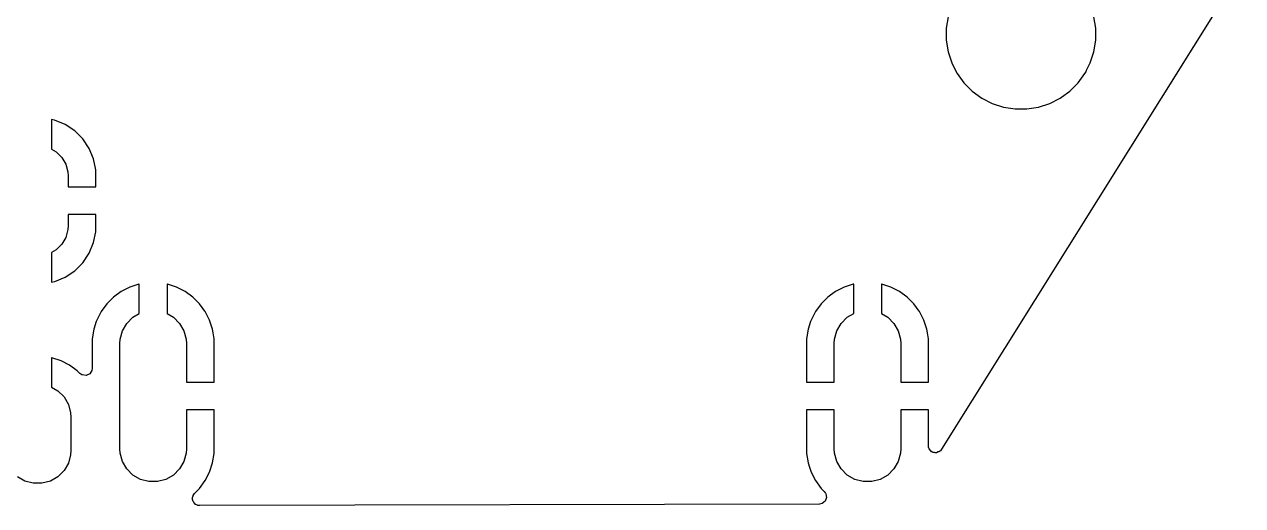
# Model space of a CAD drawing. Header units: millimetres. Extents: x 87.7 to 142.1, y -85.2 to -61.4.
# Drawn here: x 119.9 to 141.9, y -85.12 to -76.42 of the extents above; entities that cross this region are included whole.
import ezdxf

# ---------------------------------------------------------------- set-up
doc = ezdxf.new("R2010")
doc.units = ezdxf.units.MM
doc.layers.add('B.Cu', color=153, linetype='CONTINUOUS', true_color=0x4d7fc4)

msp = doc.modelspace()

# ---------------------------------------------------------------- linework, layer by layer
at = {"layer": 'B.Cu', "linetype": 'CONTINUOUS'}
for p, q in [((141.902059, -75.399353), (136.466611, -84.100701)), ((136.582752, -76.283759), (136.5495, -76.493707)), ((139.2505, -76.493713), (139.217246, -76.283757)), ((136.5495, -76.493707), (136.5495, -76.706291)), ((139.2505, -76.706287), (139.2505, -76.493713)), ((136.5495, -76.706291), (136.582752, -76.916239)), ((139.217246, -76.916243), (139.2505, -76.706287)), ((136.582752, -76.916239), (136.648445, -77.118418)), ((139.151557, -77.118412), (139.217246, -76.916243)), ((136.648445, -77.118418), (136.741532, -77.301111)), ((139.08373, -77.251529), (139.151557, -77.118412)), ((136.741532, -77.301111), (136.744951, -77.30782)), ((136.744951, -77.30782), (136.86989, -77.479786)), ((138.930109, -77.479786), (139.055048, -77.30782)), ((139.055047, -77.30782), (139.055051, -77.307816)), ((139.055048, -77.30782), (139.055047, -77.30782)), ((139.055051, -77.307816), (139.055053, -77.30781)), ((139.055053, -77.30781), (139.075445, -77.279744)), ((139.075445, -77.279744), (139.08373, -77.251529)), ((136.86989, -77.479786), (136.869892, -77.479788)), ((136.869892, -77.479788), (137.020216, -77.630112)), ((137.020216, -77.630112), (137.192169, -77.755042)), ((138.629789, -77.739086), (138.779786, -77.630109)), ((138.779786, -77.630108), (138.779844, -77.630066)), ((138.779786, -77.630109), (138.779786, -77.630108)), ((138.779844, -77.630066), (138.780605, -77.62929)), ((138.780605, -77.62929), (138.930104, -77.479792)), ((138.930104, -77.479792), (138.930106, -77.479788)), ((138.930106, -77.479788), (138.930109, -77.479786)), ((137.192169, -77.755042), (137.192177, -77.755047)), ((137.192177, -77.755047), (137.192179, -77.755048)), ((137.192179, -77.755048), (137.192181, -77.755049)), ((137.192181, -77.755049), (137.192182, -77.75505)), ((137.192182, -77.75505), (137.1922, -77.75506)), ((137.1922, -77.75506), (137.192442, -77.755182)), ((137.192442, -77.755182), (137.381588, -77.851557)), ((137.381588, -77.851557), (137.583757, -77.917246)), ((138.216243, -77.917246), (138.418412, -77.851557)), ((138.418412, -77.851557), (138.607816, -77.755051)), ((138.607816, -77.755051), (138.629789, -77.739086)), ((137.583757, -77.917246), (137.793713, -77.9505)), ((137.793713, -77.9505), (137.793714, -77.9505)), ((137.793714, -77.9505), (138.006286, -77.9505)), ((138.006286, -77.9505), (138.006287, -77.9505)), ((138.006287, -77.9505), (138.216243, -77.917246)), ((120.448261, -78.150345), (120.392, -78.139154)), ((120.392, -78.139154), (120.392, -78.674685)), ((120.448263, -78.150345), (120.448261, -78.150345)), ((120.639363, -78.229502), (120.448263, -78.150345)), ((120.639366, -78.229504), (120.639363, -78.229502)), ((120.639368, -78.229505), (120.639366, -78.229504)), ((120.811335, -78.34441), (120.639368, -78.229505)), ((120.811339, -78.344413), (120.811335, -78.34441)), ((120.811341, -78.344415), (120.811339, -78.344413)), ((120.811344, -78.344417), (120.811341, -78.344415)), ((120.957581, -78.490654), (120.811344, -78.344417)), ((120.957583, -78.490657), (120.957581, -78.490654)), ((120.957586, -78.49066), (120.957583, -78.490657)), ((120.957589, -78.490664), (120.957586, -78.49066)), ((121.072494, -78.662631), (120.957589, -78.490664)), ((120.392, -78.674685), (120.476819, -78.723656)), ((120.476819, -78.723656), (120.578344, -78.825181)), ((121.072499, -78.662641), (121.072494, -78.662631)), ((121.151649, -78.853725), (121.072499, -78.662641)), ((120.578344, -78.825181), (120.650134, -78.949524)), ((120.650134, -78.949524), (120.687295, -79.088211)), ((121.151651, -78.853733), (121.151649, -78.853725)), ((121.151654, -78.853752), (121.151651, -78.853733)), ((121.151656, -78.853757), (121.151654, -78.853752)), ((121.191408, -79.053608), (121.151656, -78.853757)), ((120.687295, -79.088211), (120.692, -79.16)), ((120.692, -79.16), (120.692, -79.36)), ((121.191909, -79.055843), (121.191408, -79.053608)), ((121.192, -79.056581), (121.191909, -79.055843)), ((121.192, -79.36), (121.192, -79.056581)), ((120.692, -79.36), (121.192, -79.36)), ((120.692, -80.06), (120.687295, -80.131789)), ((121.192, -79.86), (120.692, -79.86)), ((120.692, -79.86), (120.692, -80.06)), ((121.192, -80.163418), (121.192, -79.86)), ((120.650134, -80.270476), (120.578344, -80.394819)), ((120.687295, -80.131789), (120.650134, -80.270476)), ((121.151651, -80.366266), (121.190483, -80.171039)), ((121.190483, -80.171039), (121.191204, -80.168318)), ((121.191204, -80.168318), (121.192, -80.163418)), ((120.476819, -80.496344), (120.392, -80.545314)), ((120.578344, -80.394819), (120.476819, -80.496344)), ((121.072499, -80.557358), (121.151649, -80.366274)), ((121.151649, -80.366274), (121.151651, -80.366266)), ((120.392, -80.545314), (120.392, -81.080841)), ((120.811339, -80.875586), (120.957586, -80.729339)), ((120.957586, -80.729339), (120.957589, -80.729335)), ((120.957589, -80.729335), (121.072494, -80.557368)), ((121.072494, -80.557368), (121.072499, -80.557358)), ((120.639368, -80.990494), (120.811335, -80.875589)), ((120.811335, -80.875589), (120.811339, -80.875586)), ((120.392, -81.080842), (120.448274, -81.069649)), ((120.392, -81.080841), (120.392, -81.080842)), ((120.448274, -81.069649), (120.448275, -81.069648)), ((120.448275, -81.069648), (120.448277, -81.069648)), ((120.448277, -81.069648), (120.449772, -81.069135)), ((120.449772, -81.069135), (120.452326, -81.06797)), ((120.452326, -81.06797), (120.639358, -80.990499)), ((120.639358, -80.990499), (120.639368, -80.990494)), ((121.805744, -81.17059), (121.651471, -81.249197)), ((121.970393, -81.117092), (121.805744, -81.17059)), ((121.970406, -81.117088), (121.970393, -81.117092)), ((121.97041, -81.117087), (121.970406, -81.117088)), ((121.970418, -81.117085), (121.97041, -81.117087)), ((121.970422, -81.117084), (121.970418, -81.117085)), ((121.970429, -81.117083), (121.970422, -81.117084)), ((121.977998, -81.115884), (121.970429, -81.117083)), ((121.977999, -81.115884), (121.977998, -81.115884)), ((121.978, -81.115884), (121.977999, -81.115884)), ((121.978, -81.647444), (121.978, -81.115884)), ((122.485581, -81.117085), (122.478, -81.115884)), ((122.478, -81.115884), (122.478, -81.647444)), ((122.485589, -81.117087), (122.485581, -81.117085)), ((122.485599, -81.11709), (122.485589, -81.117087)), ((122.485605, -81.117092), (122.485599, -81.11709)), ((122.650254, -81.17059), (122.485605, -81.117092)), ((122.650257, -81.170591), (122.650254, -81.17059)), ((122.804524, -81.249195), (122.650257, -81.170591)), ((134.705744, -81.17059), (134.551471, -81.249197)), ((134.870393, -81.117092), (134.705744, -81.17059)), ((134.870406, -81.117088), (134.870393, -81.117092)), ((134.87041, -81.117087), (134.870406, -81.117088)), ((134.870418, -81.117085), (134.87041, -81.117087)), ((134.870422, -81.117084), (134.870418, -81.117085)), ((134.870429, -81.117083), (134.870422, -81.117084)), ((134.877998, -81.115884), (134.870429, -81.117083)), ((134.877999, -81.115884), (134.877998, -81.115884)), ((134.878, -81.115884), (134.877999, -81.115884)), ((134.878, -81.647444), (134.878, -81.115884)), ((135.385581, -81.117085), (135.378, -81.115884)), ((135.378, -81.115884), (135.378, -81.647444)), ((135.385589, -81.117087), (135.385581, -81.117085)), ((135.385599, -81.11709), (135.385589, -81.117087)), ((135.385605, -81.117092), (135.385599, -81.11709)), ((135.550254, -81.17059), (135.385605, -81.117092)), ((135.550257, -81.170591), (135.550254, -81.17059)), ((135.704524, -81.249195), (135.550257, -81.170591)), ((121.511402, -81.350961), (121.388961, -81.473402)), ((121.651471, -81.249197), (121.511402, -81.350961)), ((122.804526, -81.249196), (122.804524, -81.249195)), ((122.804527, -81.249197), (122.804526, -81.249196)), ((122.944596, -81.350961), (122.804527, -81.249197)), ((123.067037, -81.473402), (122.944596, -81.350961)), ((134.411402, -81.350961), (134.288961, -81.473402)), ((134.551471, -81.249197), (134.411402, -81.350961)), ((135.704526, -81.249196), (135.704524, -81.249195)), ((135.704527, -81.249197), (135.704526, -81.249196)), ((135.844596, -81.350961), (135.704527, -81.249197)), ((135.967037, -81.473402), (135.844596, -81.350961)), ((121.287195, -81.613475), (121.208591, -81.767742)), ((121.287197, -81.613471), (121.287195, -81.613475)), ((121.388961, -81.473402), (121.287197, -81.613471)), ((123.162264, -81.604474), (123.067037, -81.473402)), ((123.168804, -81.613475), (123.162264, -81.604474)), ((123.247408, -81.767742), (123.168804, -81.613475)), ((134.187195, -81.613475), (134.108591, -81.767742)), ((134.187197, -81.613471), (134.187195, -81.613475)), ((134.288961, -81.473402), (134.187197, -81.613471)), ((136.062264, -81.604474), (135.967037, -81.473402)), ((136.068804, -81.613475), (136.062264, -81.604474)), ((136.147408, -81.767742), (136.068804, -81.613475)), ((121.201229, -81.7904), (121.155084, -81.932414)), ((121.208591, -81.767742), (121.201229, -81.7904)), ((121.673672, -81.96039), (121.751988, -81.824743)), ((121.751988, -81.824743), (121.862743, -81.713988)), ((121.862743, -81.713988), (121.978, -81.647444)), ((122.478, -81.647444), (122.593257, -81.713988)), ((122.593257, -81.713988), (122.704012, -81.824743)), ((122.704012, -81.824743), (122.782328, -81.96039)), ((123.300914, -81.932415), (123.247408, -81.767742)), ((134.101229, -81.7904), (134.055084, -81.932414)), ((134.108591, -81.767742), (134.101229, -81.7904)), ((134.573672, -81.96039), (134.651988, -81.824743)), ((134.651988, -81.824743), (134.762743, -81.713988)), ((134.762743, -81.713988), (134.878, -81.647444)), ((135.378, -81.647444), (135.493257, -81.713988)), ((135.493257, -81.713988), (135.604012, -81.824743)), ((135.604012, -81.824743), (135.682328, -81.96039)), ((136.200914, -81.932415), (136.147408, -81.767742)), ((121.155084, -81.932414), (121.128, -82.103423)), ((121.633133, -82.111684), (121.673672, -81.96039)), ((122.782328, -81.96039), (122.822867, -82.111684)), ((123.31083, -81.995023), (123.300914, -81.932415)), ((123.328, -82.103428), (123.31083, -81.995023)), ((134.055084, -81.932414), (134.028, -82.103423)), ((134.533133, -82.111684), (134.573672, -81.96039)), ((135.682328, -81.96039), (135.722867, -82.111684)), ((136.21083, -81.995023), (136.200914, -81.932415)), ((136.228, -82.103428), (136.21083, -81.995023)), ((121.128, -82.103423), (121.128, -82.633173)), ((121.628, -82.19), (121.633133, -82.111684)), ((121.628, -84.09), (121.628, -82.19)), ((122.822867, -82.111684), (122.828, -82.19)), ((122.828, -82.19), (122.828, -82.89)), ((123.328, -82.89), (123.328, -82.103428)), ((134.028, -82.103423), (134.028, -82.103428)), ((134.028, -82.103428), (134.028, -82.89)), ((134.528, -82.19), (134.533133, -82.111684)), ((134.528, -82.89), (134.528, -82.19)), ((135.722867, -82.111684), (135.728, -82.19)), ((135.728, -82.19), (135.728, -82.89)), ((136.228, -82.89), (136.228, -82.103428)), ((120.399581, -82.447085), (120.392, -82.445884)), ((120.392, -82.445884), (120.392, -82.977444)), ((120.399589, -82.447087), (120.399581, -82.447085)), ((120.399599, -82.44709), (120.399589, -82.447087)), ((120.399605, -82.447092), (120.399599, -82.44709)), ((120.564254, -82.50059), (120.399605, -82.447092)), ((120.564257, -82.500591), (120.564254, -82.50059)), ((120.718524, -82.579195), (120.564257, -82.500591)), ((120.718526, -82.579196), (120.718524, -82.579195)), ((120.718527, -82.579197), (120.718526, -82.579196)), ((120.858596, -82.680961), (120.718527, -82.579197)), ((120.906157, -82.728522), (120.858596, -82.680961)), ((121.119789, -82.678964), (121.082014, -82.737741)), ((121.122976, -82.668111), (121.119789, -82.678964)), ((121.12644, -82.644023), (121.122976, -82.668111)), ((121.128, -82.633176), (121.12644, -82.644023)), ((121.128, -82.633173), (121.127999, -82.633175)), ((121.127999, -82.633175), (121.128, -82.633176)), ((120.942329, -82.753636), (120.906157, -82.728522)), ((120.949307, -82.756823), (120.942329, -82.753636)), ((121.018457, -82.766764), (120.949307, -82.756823)), ((121.082014, -82.737741), (121.018457, -82.766764)), ((122.828, -82.89), (123.328, -82.89)), ((134.028, -82.89), (134.528, -82.89)), ((135.728, -82.89), (136.228, -82.89)), ((120.392, -82.977444), (120.507257, -83.043988)), ((120.507257, -83.043988), (120.618012, -83.154743)), ((120.618012, -83.154743), (120.696328, -83.29039)), ((120.696328, -83.29039), (120.736867, -83.441684)), ((120.736867, -83.441684), (120.742, -83.52)), ((120.742, -83.52), (120.742, -84.12)), ((123.328, -83.39), (122.828, -83.39)), ((122.828, -83.39), (122.828, -84.09)), ((123.328, -84.176571), (123.328, -83.39)), ((134.528, -83.39), (134.028, -83.39)), ((134.028, -83.39), (134.028, -84.176575)), ((134.528, -84.09), (134.528, -83.39)), ((136.228, -83.39), (135.728, -83.39)), ((135.728, -83.39), (135.728, -84.09)), ((136.228, -84.040856), (136.228, -83.39)), ((120.736867, -84.198316), (120.696328, -84.34961)), ((120.742, -84.12), (120.736867, -84.198316)), ((121.633133, -84.168316), (121.628, -84.09)), ((121.673672, -84.31961), (121.633133, -84.168316)), ((122.822867, -84.168316), (122.782328, -84.31961)), ((122.828, -84.09), (122.822867, -84.168316)), ((123.300914, -84.347584), (123.328, -84.176571)), ((134.028, -84.176575), (134.055084, -84.347584)), ((134.533133, -84.168316), (134.528, -84.09)), ((134.573672, -84.31961), (134.533133, -84.168316)), ((135.722867, -84.168316), (135.682328, -84.31961)), ((135.728, -84.09), (135.722867, -84.168316)), ((136.229307, -84.058811), (136.228, -84.040856)), ((136.229337, -84.059016), (136.229307, -84.058811)), ((136.239365, -84.092855), (136.229337, -84.059016)), ((136.244517, -84.09877), (136.239365, -84.092855)), ((136.248595, -84.10945), (136.244517, -84.09877)), ((136.249559, -84.110908), (136.248595, -84.10945)), ((136.270437, -84.128532), (136.249559, -84.110908)), ((136.285253, -84.145544), (136.270437, -84.128532)), ((136.293395, -84.147912), (136.285253, -84.145544)), ((136.302934, -84.155965), (136.293395, -84.147912)), ((136.335872, -84.16027), (136.302934, -84.155965)), ((136.352341, -84.165061), (136.335872, -84.16027)), ((136.358519, -84.16323), (136.352341, -84.165061)), ((136.372214, -84.16502), (136.358519, -84.16323)), ((136.40546, -84.149318), (136.372214, -84.16502)), ((136.419331, -84.145208), (136.40546, -84.149318)), ((136.422879, -84.141092), (136.419331, -84.145208)), ((136.435392, -84.135183), (136.422879, -84.141092)), ((136.443842, -84.127668), (136.435392, -84.135183)), ((136.466611, -84.100701), (136.443842, -84.127668)), ((120.696328, -84.34961), (120.618012, -84.485257)), ((121.751988, -84.455257), (121.673672, -84.31961)), ((121.862743, -84.566012), (121.751988, -84.455257)), ((122.704012, -84.455257), (122.593257, -84.566012)), ((122.782328, -84.31961), (122.704012, -84.455257)), ((123.247408, -84.512257), (123.300914, -84.347584)), ((134.055084, -84.347584), (134.080579, -84.426046)), ((134.080579, -84.426046), (134.108591, -84.512257)), ((134.651988, -84.455257), (134.573672, -84.31961)), ((134.762743, -84.566012), (134.651988, -84.455257)), ((135.604012, -84.455257), (135.493257, -84.566012)), ((135.682328, -84.31961), (135.604012, -84.455257)), ((119.91239, -84.674328), (119.776743, -84.596012)), ((120.063684, -84.714867), (119.91239, -84.674328)), ((120.37161, -84.674328), (120.220316, -84.714867)), ((120.507257, -84.596012), (120.37161, -84.674328)), ((120.618012, -84.485257), (120.507257, -84.596012)), ((121.99839, -84.644328), (121.862743, -84.566012)), ((122.149684, -84.684867), (121.99839, -84.644328)), ((122.306316, -84.684867), (122.149684, -84.684867)), ((122.45761, -84.644328), (122.306316, -84.684867)), ((122.593257, -84.566012), (122.45761, -84.644328)), ((123.067035, -84.806598), (123.168804, -84.666524)), ((123.168804, -84.666524), (123.247408, -84.512257)), ((134.108591, -84.512257), (134.187195, -84.666524)), ((134.187195, -84.666524), (134.187197, -84.666527)), ((134.187197, -84.666527), (134.288961, -84.806596)), ((134.89839, -84.644328), (134.762743, -84.566012)), ((135.049684, -84.684867), (134.89839, -84.644328)), ((135.206316, -84.684867), (135.049684, -84.684867)), ((135.35761, -84.644328), (135.206316, -84.684867)), ((135.493257, -84.566012), (135.35761, -84.644328)), ((120.220316, -84.714867), (120.063684, -84.714867)), ((122.951339, -84.93351), (122.976583, -84.897049)), ((122.976583, -84.897049), (123.067035, -84.806598)), ((134.288961, -84.806596), (134.348025, -84.86566)), ((134.348025, -84.86566), (134.362906, -84.885538)), ((134.362906, -84.885538), (134.369174, -84.89391)), ((134.369174, -84.89391), (134.374595, -84.903837)), ((134.374595, -84.903837), (134.389449, -84.97211)), ((122.93836, -84.974294), (122.948214, -84.940403)), ((122.940942, -84.991922), (122.93836, -84.974294)), ((122.938451, -85.00957), (122.940942, -84.991922)), ((122.9459, -85.025774), (122.938451, -85.00957)), ((122.948486, -85.043426), (122.9459, -85.025774)), ((122.948214, -84.940403), (122.950754, -84.934803)), ((122.960192, -85.056863), (122.948486, -85.043426)), ((122.950754, -84.934803), (122.951339, -84.93351)), ((122.967635, -85.073053), (122.960192, -85.056863)), ((122.982664, -85.082658), (122.967635, -85.073053)), ((122.994381, -85.096108), (122.982664, -85.082658)), ((123.011491, -85.101083), (122.994381, -85.096108)), ((123.026507, -85.11068), (123.011491, -85.101083)), ((123.037366, -85.113839), (123.026507, -85.11068)), ((123.072322, -85.118775), (123.037366, -85.113839)), ((134.258796, -85.089986), (123.072322, -85.118775)), ((134.301807, -85.082169), (134.258796, -85.089986)), ((134.309095, -85.079451), (134.301807, -85.082169)), ((134.309103, -85.079448), (134.309095, -85.079451)), ((134.365035, -85.037575), (134.309103, -85.079448)), ((134.389449, -84.97211), (134.365035, -85.037575))]:
    msp.add_line(p, q, dxfattribs=at)

doc.saveas('drawing.dxf')
